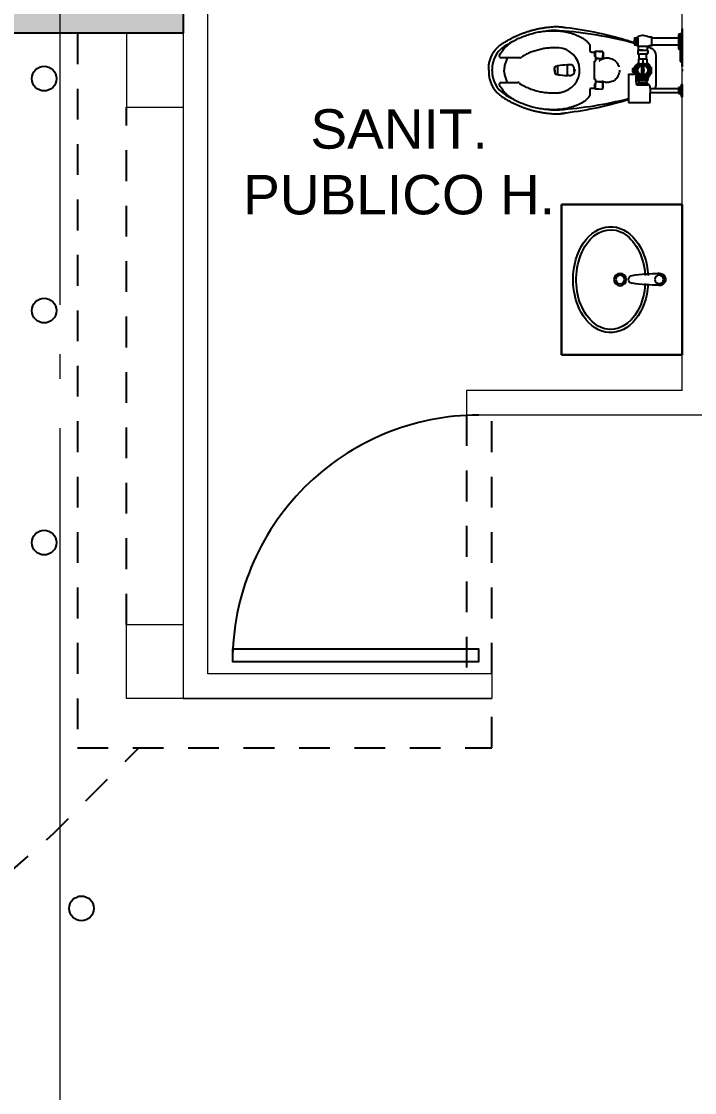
# Model space of a CAD drawing. Header units: metres. Extents: x -22.5 to 67.5, y 0 to 64.7.
# Drawn here: x 28.65 to 31.384, y 49.475 to 53.823 of the extents above; entities that cross this region are included whole.
import ezdxf

# ---------------------------------------------------------------- set-up
doc = ezdxf.new("R2010")
doc.units = ezdxf.units.M
doc.set_wipeout_variables(frame=1)
for name, pattern in [('EJES630', [6.3, 5.5, -0.4, 0, -0.4]), ('XREF PB NEURO-ONCOLOGIA$0$CONJUNTO TLAHUAC$0$HIDDEN2', [0.1875, 0.125, -0.0625]), ('XREF PB NEURO-ONCOLOGIA$0$HIDDEN2', [0.1875, 0.125, -0.0625])]:
    doc.linetypes.add(name, pattern=pattern)
doc.layers.add('EJES', color=11, linetype='EJES630', lineweight=0)
doc.layers.add('XREF PB NEURO-ONCOLOGIA$0$MUROS DE TABLAROCA', color=150, linetype='Continuous', lineweight=13)
for name, color, linetype in [('TEXTO', 7, 'Continuous'), ('XREF PB NEURO-ONCOLOGIA$0$-CG-M-WALL', 7, 'Continuous'), ('XREF PB NEURO-ONCOLOGIA$0$COLUMNAS', 6, 'Continuous'), ('XREF PB NEURO-ONCOLOGIA$0$LAMPARAS 1', 112, 'Continuous'), ('XREF PB NEURO-ONCOLOGIA$0$Mobiliario Fijo', 40, 'Continuous'), ('XREF PB NEURO-ONCOLOGIA$0$PROYECCIÓN', 8, 'XREF PB NEURO-ONCOLOGIA$0$CONJUNTO TLAHUAC$0$HIDDEN2'), ('XREF PB NEURO-ONCOLOGIA$0$PUERTAS', 253, 'Continuous')]:
    doc.layers.add(name, color=color, linetype=linetype)
doc.styles.add('100 LOCALES 25', font='arial.ttf', dxfattribs={"height": 0.25})

# ---------------------------------------------------------------- blocks, each defined once
blk = doc.blocks.new('XREF PB NEURO-ONCOLOGIA$0$C-1')
at = {"layer": 'XREF PB NEURO-ONCOLOGIA$0$-CG-M-WALL', "true_color": 0x636466}
h = blk.add_hatch(color=251, dxfattribs=at)
h.dxf.hatch_style = 1
h.paths.add_polyline_path([(-0.5, -0.5), (-0.5, 0.5), (0.5, 0.5), (0.5, -0.5)])
blk.add_lwpolyline([(-0.5, -0.5), (-0.5, 0.5), (0.5, 0.5), (0.5, -0.5)], close=True)
blk = doc.blocks.new('XREF PB NEURO-ONCOLOGIA$0$XREF PB NEURO-ONCOLOGIA$0$XR-02$0$LAVABO.NORMATIVO')
for p, q in [((-0.305, -0.49), (-0.305, 0)), ((-0.305, 0), (0.305, 0)), ((0.305, 0), (-0.305, 0)), ((-0.305, 0), (-0.305, -0.49)), ((0.305, -0.49), (0.305, 0)), ((0.305, 0), (0.305, -0.49)), ((0.305, -0.49), (-0.305, -0.49)), ((-0.305, -0.49), (0.305, -0.49))]:
    blk.add_line(p, q)
for centre, radius in [((0.001, -0.0938), 0.0171), ((0, -0.2523), 0.025), ((0, -0.2523), 0.0175)]:
    blk.add_circle(centre, radius)
for centre, radius, start, end in [((0.001, -0.0938), 0.0254, 0, 198.6555), ((0.001, -0.0938), 0.0242, 359.5329, 180.4671), ((0.8216, -0.0871), 0.8447, 180.4671, 187.9569), ((-0.8195, -0.0871), 0.8447, 352.0431, 359.5329), ((0.0011, -0.0938), 0.0254, 341.3375, 0.0036), ((0.001, -0.2018), 0.0162, 187.9569, 352.0431)]:
    blk.add_arc(centre, radius, start, end)
blk.add_ellipse((0, -0.2907), major_axis=(-0.215, 0), ratio=0.709302, start_param=4.791428, end_param=10.916607)
blk.add_open_spline([(-0.0163, -0.1507), (-0.0558, -0.153), (-0.0942, -0.1635), (-0.1837, -0.2123), (-0.2121, -0.2654), (-0.1879, -0.3629), (-0.1336, -0.4082), (0.0089, -0.4403), (0.0926, -0.4256), (0.1966, -0.3523), (0.2151, -0.2979), (0.1733, -0.2026), (0.1106, -0.1621), (0.0301, -0.1518), (0.0232, -0.1511), (0.0163, -0.1507)], degree=3, knots=[4.791428, 4.791428, 4.791428, 4.791428, 5.367357, 5.367357, 6.457084, 6.457084, 7.54681, 7.54681, 8.636537, 8.636537, 9.726264, 9.726264, 10.81599, 10.81599, 10.916607, 10.916607, 10.916607, 10.916607])
blk = doc.blocks.new('XREF PB NEURO-ONCOLOGIA$0$XR-02$0$tzf-17 con tapa')
for p, q in [((0.1361, -0.2187), (0.2509, -0.2187)), ((0.0436, -0.3379), (0.0434, -0.3256)), ((0.0436, -0.3255), (0.0436, -0.3536)), ((0.047, -0.3219), (0.0471, -0.3219)), ((0.0472, -0.3219), (0.052, -0.3219)), ((0.069, -0.3222), (0.0472, -0.3219)), ((0.052, -0.3219), (0.0638, -0.3219)), ((0.0638, -0.3219), (0.0688, -0.3219)), ((0.0718, -0.353), (0.0726, -0.326)), ((0.0722, -0.3384), (0.072, -0.353)), ((0.1675, -0.3381), (0.1673, -0.3258)), ((0.1675, -0.3258), (0.1675, -0.353)), ((0.171, -0.3221), (0.1711, -0.3221)), ((0.1712, -0.3221), (0.1759, -0.3221)), ((0.1929, -0.3224), (0.1712, -0.3221)), ((0.1759, -0.3221), (0.1878, -0.3221)), ((0.1878, -0.3221), (0.1927, -0.3221)), ((0.1957, -0.3542), (0.1965, -0.3262)), ((0.1962, -0.3386), (0.196, -0.3539)), ((0.013, -0.3779), (0.0136, -0.3779)), ((0.0152, -0.377), (0.0153, -0.3768)), ((0.017, -0.3758), (0.0175, -0.3758)), ((0.0175, -0.3758), (0.0411, -0.3758)), ((0.0436, -0.3536), (0.0639, -0.3539)), ((0.0438, -0.3536), (0.0438, -0.3536)), ((0.0446, -0.3536), (0.0438, -0.3536)), ((0.0438, -0.3536), (0.0438, -0.3538)), ((0.0438, -0.3538), (0.0438, -0.3539)), ((0.0464, -0.3627), (0.0438, -0.3539)), ((0.0447, -0.3536), (0.0446, -0.3536)), ((0.0447, -0.3536), (0.047, -0.3536)), ((0.0457, -0.3721), (0.0457, -0.3698)), ((0.0464, -0.3636), (0.0464, -0.3598)), ((0.0505, -0.3562), (0.0639, -0.3563)), ((0.0639, -0.353), (0.0825, -0.353)), ((0.0639, -0.353), (0.0639, -0.3563)), ((0.0835, -0.3539), (0.0835, -0.3562)), ((0.1563, -0.3562), (0.1563, -0.3539)), ((0.1572, -0.353), (0.1749, -0.353)), ((0.1759, -0.3539), (0.1759, -0.3562)), ((0.1759, -0.3539), (0.1957, -0.3542)), ((0.1959, -0.3541), (0.1934, -0.3629)), ((0.1934, -0.3598), (0.1934, -0.3636)), ((0.1941, -0.3698), (0.1941, -0.3721)), ((0.196, -0.3539), (0.1957, -0.3539)), ((0.1959, -0.3541), (0.196, -0.354)), ((0.196, -0.354), (0.196, -0.3539)), ((0.1986, -0.3758), (0.2223, -0.3758)), ((0.2223, -0.3758), (0.2228, -0.3758)), ((0.2268, -0.3779), (0.2251, -0.3779)), ((0.1415, -0.4666), (0.0983, -0.4666)), ((0.1173, -0.4379), (0.1141, -0.4387)), ((0.1256, -0.4387), (0.1141, -0.4387)), ((0.1224, -0.4379), (0.1256, -0.4387)), ((0.0292, -0.5014), (0.0292, -0.5014)), ((0.138, -0.5057), (0.1017, -0.5057)), ((0.1023, -0.5057), (0.1028, -0.5081)), ((0.1199, -0.5182), (0.1199, -0.5191)), ((0.1374, -0.5057), (0.137, -0.5081)), ((0.0698, -0.6597), (0.0698, -0.7362)), ((0.1699, -0.7362), (0.1699, -0.6674)), ((0.1137, -0.724), (0.1199, -0.724)), ((0.1261, -0.724), (0.1199, -0.724))]:
    blk.add_line(p, q)
at = {"linetype": 'XREF PB NEURO-ONCOLOGIA$0$HIDDEN2', "ltscale": 0.25}
blk.add_circle((0.1199, -0.305), 0.05, dxfattribs=at)
for centre, radius, start, end in [((1.3634, -0.6427), 1.4264, 163.2334, 173.7464), ((1.3634, -0.6427), 1.4264, 162.7735, 163.1187), ((-1.3126, -0.6105), 1.5966, 4.0028, 14.2041), ((-1.1368, -0.6451), 1.4396, 17.1303, 17.2305), ((-1.1228, -0.6426), 1.4255, 16.8408, 17.2004), ((-1.1228, -0.6426), 1.4255, 6.2485, 16.8299), ((0.047, -0.3255), 0.00364, 90, 180.8185), ((0.0472, -0.3255), 0.00364, 89.1815, 180), ((0.0688, -0.3255), 0.00364, 26.429, 90), ((0.0689, -0.3259), 0.00364, 358.3631, 89.1815), ((0.171, -0.3258), 0.00364, 90, 180.8185), ((0.1712, -0.3258), 0.00364, 89.1815, 180), ((0.1927, -0.3258), 0.00364, 26.429, 90), ((0.1929, -0.3261), 0.00364, 358.3631, 89.1815), ((0.1165, -0.496), 0.1575, 131.7258, 132.3304), ((0.013, -0.3799), 0.00196, 89.3673, 131.099), ((0.0136, -0.3761), 0.00184, 269.3463, 330.6492), ((0.017, -0.3777), 0.00195, 90.4112, 151.5615), ((0.0411, -0.3712), 0.00455, 270, 0), ((0.0447, -0.3536), 0.00091, 180.8185, 196.1443), ((0.0825, -0.3539), 0.00091, 0, 90), ((0.1195, -12.4585), 12.1022, 89.8216, 90.17503), ((0.1572, -0.3539), 0.00091, 90, 180), ((0.1749, -0.3539), 0.00091, 0, 90), ((0.1668, 2.1477), 2.504, 270.1875, 270.5141), ((0.1986, -0.3712), 0.00455, 180, 270), ((0.1951, -0.3539), 0.00091, 343.8557, 359.1815), ((0.2227, -0.3777), 0.00195, 28.4386, 89.5888), ((0.2268, -0.3799), 0.00198, 49.0875, 90.4462), ((0.1243, -0.4948), 0.156, 47.6682, 48.2772), ((0.12, -0.5079), 0.091, 9.2548, 175.9387), ((0.6388, -0.4383), 0.5413, 182.9967, 187.144), ((0.1185, -0.4367), 0.000598, 317.9323, 342.9776), ((0.1213, -0.4367), 0.000597, 196.9872, 222.103), ((-0.387, -0.4394), 0.5292, 352.8086, 357.0508), ((0.2514, -0.5194), 0.2925, 175.9969, 184.8615), ((0.1193, -0.5183), 0.000937, 263.4365, 309.8712), ((0.1205, -0.5183), 0.000937, 230.1288, 276.5635), ((-0.0117, -0.5194), 0.2925, 355.0124, 4.0031), ((0.3718, -0.4971), 0.415, 208.3551, 213.0094), ((0.0625, -0.6597), 0.00728, 0, 37.067), ((0.1772, -0.6674), 0.00728, 142.0152, 180), ((-0.1321, -0.4971), 0.415, 326.9906, 331.7101), ((0.1136, -0.6649), 0.1071, 213.0094, 272.1861), ((0.0625, -0.7362), 0.00728, 238.4381, 0), ((0.1396, -0.5584), 0.1676, 245.3845, 256.7621), ((0.1396, -0.5584), 0.1676, 256.7621, 258.2805), ((0.1396, -0.5584), 0.1676, 258.2805, 261.1157), ((0.1261, -0.6649), 0.1071, 267.8139, 326.9906), ((0.1002, -0.5584), 0.1676, 278.8843, 281.7195), ((0.1002, -0.5584), 0.1676, 281.7195, 283.2379), ((0.1002, -0.5584), 0.1676, 283.2379, 294.6155), ((0.1772, -0.7362), 0.00728, 180, 301.5619), ((0.1199, -0.8279), 0.056, 90, 92.1861), ((0.1199, -0.8279), 0.056, 87.8139, 90)]:
    blk.add_arc(centre, radius, start, end)
blk.add_ellipse((0.2304, -0.4263), major_axis=(-0.0713, 0.1429), ratio=0.110156, start_param=-1.280538, end_param=-1.272211)
for points, knots in [([(0.0587, -0.7424), (0.0514, -0.7379), (0.0443, -0.7332), (0.0341, -0.7253), (0.0309, -0.7226), (0.0246, -0.7167), (0.0217, -0.7136), (0.0133, -0.7038), (0.0083, -0.6969), (-0.0006, -0.6826), (-0.0046, -0.6752), (-0.0119, -0.6599), (-0.0152, -0.6521), (-0.0212, -0.6361), (-0.0239, -0.628), (-0.0288, -0.6117), (-0.031, -0.6035), (-0.0348, -0.5869), (-0.0363, -0.5785), (-0.0386, -0.5616), (-0.0394, -0.5532), (-0.0404, -0.5364), (-0.0406, -0.528), (-0.0404, -0.5112), (-0.04, -0.5028), (-0.0387, -0.4902), (-0.0381, -0.486), (-0.0367, -0.4776), (-0.0359, -0.4734), (-0.0331, -0.4608), (-0.0308, -0.4526), (-0.0269, -0.4403), (-0.0255, -0.4363), (-0.0232, -0.4303), (-0.0224, -0.4283), (-0.0208, -0.4243), (-0.0199, -0.4224), (-0.0173, -0.4165), (-0.0154, -0.4127), (-0.0112, -0.4053), (-0.0089, -0.4017), (-0.004, -0.3948), (-0.0013, -0.3915), (0.0043, -0.3853), (0.0073, -0.3823), (0.0104, -0.3795)], [0, 0, 0, 0, 0.0625, 0.0625, 0.09375, 0.09375, 0.125, 0.125, 0.1875, 0.1875, 0.25, 0.25, 0.3125, 0.3125, 0.375, 0.375, 0.4375, 0.4375, 0.5, 0.5, 0.5625, 0.5625, 0.625, 0.625, 0.6875, 0.6875, 0.71875, 0.71875, 0.75, 0.75, 0.8125, 0.8125, 0.84375, 0.84375, 0.859375, 0.859375, 0.875, 0.875, 0.90625, 0.90625, 0.9375, 0.9375, 0.96875, 0.96875, 1, 1, 1, 1]), ([(0.0457, -0.3698), (0.0457, -0.3695), (0.0457, -0.3691), (0.0459, -0.3682), (0.046, -0.3678), (0.0461, -0.3667), (0.0462, -0.3661), (0.0463, -0.3649), (0.0464, -0.3643), (0.0464, -0.3636)], [0, 0, 0, 0, 0.25, 0.25, 0.5, 0.5, 0.75, 0.75, 1, 1, 1, 1]), ([(0.0464, -0.3598), (0.0463, -0.3595), (0.0464, -0.3593), (0.0465, -0.3588), (0.0465, -0.3586), (0.0468, -0.3582), (0.0469, -0.358), (0.0472, -0.3576), (0.0474, -0.3574), (0.0477, -0.357), (0.048, -0.3569), (0.0484, -0.3566), (0.0487, -0.3565), (0.0492, -0.3564), (0.0494, -0.3563), (0.05, -0.3562), (0.0502, -0.3562), (0.0505, -0.3562)], [0, 0, 0, 0, 0.125, 0.125, 0.25, 0.25, 0.375, 0.375, 0.5, 0.5, 0.625, 0.625, 0.75, 0.75, 0.875, 0.875, 1, 1, 1, 1]), ([(0.2293, -0.3795), (0.2355, -0.3852), (0.2413, -0.3914), (0.2512, -0.4052), (0.2553, -0.4126), (0.2597, -0.4224), (0.2605, -0.4244), (0.2622, -0.4283), (0.263, -0.4303), (0.2652, -0.4363), (0.2666, -0.4404), (0.2706, -0.4527), (0.2729, -0.4609), (0.2765, -0.4775), (0.2779, -0.4858), (0.2797, -0.5026), (0.2802, -0.5111), (0.2804, -0.5281), (0.2801, -0.5367), (0.2791, -0.5537), (0.2783, -0.5622), (0.276, -0.5789), (0.2744, -0.5872), (0.2707, -0.6037), (0.2685, -0.6119), (0.2636, -0.6281), (0.2609, -0.6361), (0.2549, -0.6521), (0.2516, -0.66), (0.2442, -0.6753), (0.2402, -0.6828), (0.2335, -0.6936), (0.2311, -0.6971), (0.2261, -0.704), (0.2234, -0.7074), (0.2178, -0.7139), (0.2148, -0.717), (0.2087, -0.7228), (0.2054, -0.7255), (0.1954, -0.7332), (0.1883, -0.7379), (0.181, -0.7424)], [0, 0, 0, 0, 0.0625, 0.0625, 0.125, 0.125, 0.140625, 0.140625, 0.15625, 0.15625, 0.1875, 0.1875, 0.25, 0.25, 0.3125, 0.3125, 0.375, 0.375, 0.4375, 0.4375, 0.5, 0.5, 0.5625, 0.5625, 0.625, 0.625, 0.6875, 0.6875, 0.75, 0.75, 0.8125, 0.8125, 0.84375, 0.84375, 0.875, 0.875, 0.90625, 0.90625, 0.9375, 0.9375, 1, 1, 1, 1]), ([(0.1892, -0.3562), (0.1895, -0.3562), (0.1898, -0.3562), (0.1903, -0.3563), (0.1906, -0.3564), (0.1911, -0.3565), (0.1913, -0.3566), (0.1918, -0.3569), (0.192, -0.357), (0.1924, -0.3574), (0.1926, -0.3576), (0.1929, -0.358), (0.193, -0.3582), (0.1932, -0.3586), (0.1933, -0.3588), (0.1934, -0.3593), (0.1934, -0.3595), (0.1934, -0.3598)], [0, 0, 0, 0, 0.125, 0.125, 0.25, 0.25, 0.375, 0.375, 0.5, 0.5, 0.625, 0.625, 0.75, 0.75, 0.875, 0.875, 1, 1, 1, 1]), ([(0.1934, -0.3636), (0.1934, -0.3643), (0.1934, -0.3649), (0.1935, -0.3661), (0.1936, -0.3667), (0.1938, -0.3678), (0.1939, -0.3682), (0.194, -0.3691), (0.1941, -0.3695), (0.1941, -0.3698)], [0, 0, 0, 0, 0.25, 0.25, 0.5, 0.5, 0.75, 0.75, 1, 1, 1, 1]), ([(0.1141, -0.4387), (0.1133, -0.4389), (0.1124, -0.4391), (0.1107, -0.4395), (0.1098, -0.4397), (0.1074, -0.4404), (0.1058, -0.4412), (0.103, -0.443), (0.1019, -0.4442), (0.0999, -0.4466), (0.0992, -0.4479), (0.098, -0.4507), (0.0977, -0.4521), (0.0974, -0.4543), (0.0974, -0.455), (0.0974, -0.4565), (0.0975, -0.4572), (0.0978, -0.4608), (0.098, -0.4637), (0.0983, -0.4666)], [0, 0, 0, 0, 0.0625, 0.0625, 0.125, 0.125, 0.25, 0.25, 0.375, 0.375, 0.5, 0.5, 0.625, 0.625, 0.6875, 0.6875, 0.75, 0.75, 1, 1, 1, 1]), ([(0.1189, -0.4371), (0.1189, -0.4372), (0.1188, -0.4372), (0.1187, -0.4373), (0.1186, -0.4373), (0.1184, -0.4375), (0.1183, -0.4375), (0.1179, -0.4377), (0.1176, -0.4378), (0.1173, -0.4379)], [0, 0, 0, 0, 0.125, 0.125, 0.25, 0.25, 0.5, 0.5, 1, 1, 1, 1]), ([(0.119, -0.4369), (0.1191, -0.4366), (0.1192, -0.4363), (0.1194, -0.4359), (0.1194, -0.4357), (0.1195, -0.4355), (0.1196, -0.4355), (0.1197, -0.4353), (0.1198, -0.4353), (0.12, -0.4353), (0.12, -0.4353), (0.1202, -0.4354), (0.1202, -0.4355), (0.1203, -0.4357), (0.1204, -0.4359), (0.1205, -0.4363), (0.1206, -0.4366), (0.1207, -0.4369)], [0, 0, 0, 0, 0.25, 0.25, 0.375, 0.375, 0.4375, 0.4375, 0.5, 0.5, 0.5625, 0.5625, 0.625, 0.625, 0.75, 0.75, 1, 1, 1, 1]), ([(0.1224, -0.4379), (0.1221, -0.4378), (0.1218, -0.4377), (0.1214, -0.4375), (0.1213, -0.4375), (0.1211, -0.4373), (0.121, -0.4373), (0.1209, -0.4372), (0.1209, -0.4372), (0.1208, -0.4371)], [0, 0, 0, 0, 0.5, 0.5, 0.75, 0.75, 0.875, 0.875, 1, 1, 1, 1]), ([(0.1256, -0.4387), (0.1265, -0.4389), (0.1273, -0.4391), (0.1291, -0.4395), (0.1299, -0.4397), (0.1324, -0.4404), (0.134, -0.4412), (0.1367, -0.443), (0.1379, -0.4442), (0.1398, -0.4466), (0.1406, -0.4479), (0.1417, -0.4507), (0.1421, -0.4521), (0.1423, -0.4543), (0.1423, -0.455), (0.1423, -0.4565), (0.1422, -0.4572), (0.1419, -0.4608), (0.1417, -0.4637), (0.1415, -0.4666)], [0, 0, 0, 0, 0.0625, 0.0625, 0.125, 0.125, 0.25, 0.25, 0.375, 0.375, 0.5, 0.5, 0.625, 0.625, 0.6875, 0.6875, 0.75, 0.75, 1, 1, 1, 1]), ([(0.0292, -0.5014), (0.0289, -0.5048), (0.0288, -0.5082), (0.0286, -0.5149), (0.0286, -0.5183), (0.0288, -0.5285), (0.0291, -0.5352), (0.0303, -0.5487), (0.0312, -0.5554), (0.0335, -0.5686), (0.0349, -0.5752), (0.0382, -0.5881), (0.0401, -0.5946), (0.0443, -0.6073), (0.0465, -0.6136), (0.0516, -0.6261), (0.0545, -0.6323), (0.0608, -0.6442), (0.0642, -0.6499), (0.0683, -0.6554)], [0, 0, 0, 0, 0.0625, 0.0625, 0.125, 0.125, 0.25, 0.25, 0.375, 0.375, 0.5, 0.5, 0.625, 0.625, 0.75, 0.75, 0.875, 0.875, 1, 1, 1, 1]), ([(0.1199, -0.5182), (0.1189, -0.518), (0.1178, -0.5179), (0.1158, -0.5177), (0.1148, -0.5176), (0.1117, -0.5172), (0.1097, -0.5169), (0.1072, -0.5164), (0.1067, -0.5163), (0.1058, -0.5159), (0.1054, -0.5156), (0.1047, -0.515), (0.1044, -0.5146), (0.104, -0.5139), (0.104, -0.5134), (0.1035, -0.5114), (0.1031, -0.5098), (0.1028, -0.5081)], [0, 0, 0, 0, 0.125, 0.125, 0.25, 0.25, 0.5, 0.5, 0.5625, 0.5625, 0.625, 0.625, 0.6875, 0.6875, 0.75, 0.75, 1, 1, 1, 1]), ([(0.1192, -0.5193), (0.1172, -0.519), (0.1153, -0.5188), (0.1114, -0.5182), (0.1094, -0.5179), (0.1071, -0.5174), (0.1066, -0.5172), (0.1057, -0.5168), (0.1054, -0.5165), (0.1047, -0.5157), (0.1044, -0.5153), (0.1041, -0.5145), (0.104, -0.514), (0.1035, -0.5117), (0.1031, -0.5099), (0.1028, -0.5081)], [0, 0, 0, 0, 0.25, 0.25, 0.5, 0.5, 0.5625, 0.5625, 0.625, 0.625, 0.6875, 0.6875, 0.75, 0.75, 1, 1, 1, 1]), ([(0.1199, -0.5182), (0.1209, -0.518), (0.1219, -0.5179), (0.124, -0.5177), (0.125, -0.5176), (0.128, -0.5172), (0.1301, -0.5169), (0.1326, -0.5164), (0.1331, -0.5163), (0.134, -0.5159), (0.1344, -0.5156), (0.1351, -0.515), (0.1353, -0.5146), (0.1357, -0.5139), (0.1358, -0.5134), (0.1363, -0.5114), (0.1366, -0.5098), (0.137, -0.5081)], [0, 0, 0, 0, 0.125, 0.125, 0.25, 0.25, 0.5, 0.5, 0.5625, 0.5625, 0.625, 0.625, 0.6875, 0.6875, 0.75, 0.75, 1, 1, 1, 1]), ([(0.1206, -0.5193), (0.1225, -0.519), (0.1245, -0.5188), (0.1284, -0.5182), (0.1303, -0.5179), (0.1327, -0.5174), (0.1332, -0.5172), (0.134, -0.5168), (0.1344, -0.5165), (0.135, -0.5157), (0.1353, -0.5153), (0.1357, -0.5145), (0.1357, -0.514), (0.1362, -0.5117), (0.1366, -0.5099), (0.137, -0.5081)], [0, 0, 0, 0, 0.25, 0.25, 0.5, 0.5, 0.5625, 0.5625, 0.625, 0.625, 0.6875, 0.6875, 0.75, 0.75, 1, 1, 1, 1]), ([(0.1715, -0.6629), (0.1738, -0.66), (0.1759, -0.6569), (0.1798, -0.6506), (0.1816, -0.6474), (0.1868, -0.6376), (0.1898, -0.6308), (0.1953, -0.617), (0.1977, -0.61), (0.2021, -0.5959), (0.204, -0.5888), (0.2074, -0.5744), (0.2087, -0.5671), (0.2107, -0.5524), (0.2113, -0.545), (0.212, -0.5302), (0.2121, -0.5228), (0.2118, -0.5117), (0.2116, -0.508), (0.2111, -0.5025), (0.2109, -0.5006), (0.2105, -0.4978), (0.2104, -0.4969), (0.2101, -0.4951), (0.21, -0.4941), (0.2098, -0.4932)], [0, 0, 0, 0, 0.0625, 0.0625, 0.125, 0.125, 0.25, 0.25, 0.375, 0.375, 0.5, 0.5, 0.625, 0.625, 0.75, 0.75, 0.875, 0.875, 0.9375, 0.9375, 0.96875, 0.96875, 0.984375, 0.984375, 1, 1, 1, 1])]:
    blk.add_open_spline(points, degree=3, knots=knots)
for points, weights in [([(-0.0563, -0.4926), (-0.0552, -0.4824), (-0.0528, -0.4725)], [0.94216281398, 0.922339074528, 0.90656203066]), ([(0.296, -0.4926), (0.295, -0.4825), (0.2926, -0.4727)], [0.94216281398, 0.922518420865, 0.906847833249]), ([(-0.0571, -0.5175), (-0.0576, -0.505), (-0.0563, -0.4926)], [1, 0.96771874759, 0.94216281398]), ([(-0.057, -0.5194), (-0.057, -0.5185), (-0.0571, -0.5175)], [1, 0.999997543195, 1]), ([(0.2968, -0.5175), (0.2974, -0.505), (0.296, -0.4926)], [1, 0.96771874759, 0.94216281398]), ([(0.2967, -0.5194), (0.2967, -0.5185), (0.2968, -0.5175)], [1, 0.999997543195, 1]), ([(0.1199, -0.7862), (0.1191, -0.7862), (0.1183, -0.7862)], [1, 0.999818026965, 1])]:
    blk.add_rational_spline(points, weights, degree=2)
for points, weights, knots in [([(0.1183, -0.7862), (0.0494, -0.7889), (0.0118, -0.731), (-0.051, -0.6344), (-0.057, -0.5194)], [1, 0.869595072185, 1, 0.965853886877, 1], [0.004294, 0.004294, 0.004294, 0.32836, 0.32836, 0.9293445, 0.9293445, 0.9293445]), ([(0.1199, -0.7862), (0.1207, -0.7862), (0.1215, -0.7862), (0.1904, -0.7889), (0.228, -0.731), (0.2907, -0.6344), (0.2967, -0.5194)], [1, 0.999818026965, 1, 0.869595072185, 1, 0.965853886877, 1], [0, 0, 0, 0.004294, 0.004294, 0.32836, 0.32836, 0.9293445, 0.9293445, 0.9293445])]:
    blk.add_rational_spline(points, weights, degree=2, knots=knots)
blk.add_wipeout([(-0.0153, -0.014), (-0.028, -0.014), (-0.0288, -0.0139), (-0.0296, -0.0135), (-0.0302, -0.0132), (-0.0304, -0.0126), (-0.0306, -0.0121), (-0.0308, -0.0116), (-0.0308, -0.0113), (-0.0314, 0), (0.0314, 0), (0.0308, -0.0113), (0.0307, -0.012), (0.0306, -0.0122), (0.0305, -0.0124), (0.0303, -0.0127), (0.0302, -0.013), (0.03, -0.0131), (0.0297, -0.0134), (0.0294, -0.0136), (0.0291, -0.0138), (0.0288, -0.0139), (0.0284, -0.014), (0.0281, -0.014), (0.028, -0.014), (0.0153, -0.014), (0.0153, -0.1225), (0.0194, -0.1225), (0.0194, -0.141), (0.0352, -0.141), (0.0352, -0.1377), (0.0526, -0.1377), (0.0526, -0.1448), (0.0733, -0.1448), (0.0733, -0.1424), (0.0901, -0.1424), (0.0929, -0.1383), (0.0959, -0.1348), (0.1, -0.1314), (0.1035, -0.1292), (0.1072, -0.1274), (0.1111, -0.1262), (0.1168, -0.1252), (0.1225, -0.1251), (0.1274, -0.1259), (0.1315, -0.1271), (0.1344, -0.1282), (0.1381, -0.1303), (0.1403, -0.1318), (0.1427, -0.1338), (0.1448, -0.1358), (0.1464, -0.1377), (0.1477, -0.1393), (0.1481, -0.14), (0.1486, -0.1407), (0.1488, -0.1411), (0.1489, -0.1411), (0.1489, -0.1368), (0.1508, -0.1368), (0.1508, -0.1389), (0.1575, -0.1389), (0.1575, -0.1439), (0.1746, -0.1439), (0.1746, -0.1507), (0.1785, -0.1529), (0.231, -0.1529), (0.231, -0.1653), (0.1785, -0.1653), (0.1746, -0.1675), (0.1746, -0.1743), (0.1575, -0.1743), (0.1575, -0.1793), (0.1508, -0.1793), (0.1508, -0.1814), (0.1489, -0.1814), (0.1489, -0.1771), (0.1475, -0.1791), (0.1459, -0.1812), (0.1432, -0.184), (0.1412, -0.1858), (0.1386, -0.1876), (0.1353, -0.1895), (0.1319, -0.191), (0.1295, -0.1918), (0.1267, -0.1925), (0.1221, -0.1931), (0.1205, -0.1932), (0.1165, -0.193), (0.1133, -0.1926), (0.1104, -0.1919), (0.1069, -0.1907), (0.1038, -0.1892), (0.101, -0.1875), (0.0975, -0.1848), (0.0948, -0.1822), (0.0929, -0.1799), (0.0913, -0.1777), (0.0901, -0.1758), (0.0733, -0.1758), (0.0733, -0.1734), (0.0526, -0.1734), (0.0526, -0.1806), (0.0352, -0.1806), (0.0352, -0.1772), (0.0194, -0.1772), (0.0194, -0.1885), (0.0167, -0.1885), (0.0167, -0.1941), (-0.0167, -0.1941), (-0.0167, -0.1885), (-0.0194, -0.1885), (-0.0194, -0.1225), (-0.0153, -0.1225)]).dxf.layer = 'XREF PB NEURO-ONCOLOGIA$0$Mobiliario Fijo'
for p, q in [((0.1165, 0), (0.1233, 0)), ((0.1199, 0.0034), (0.1199, -0.0034)), ((0.2269, 0), (0.1781, 0)), ((0.1001, -0.0022), (0.1057, -0.0008)), ((0.1774, -0.0007), (0.1774, -0.0026)), ((0.1774, -0.0007), (0.2277, -0.0007)), ((0.1784, -0.0037), (0.1888, -0.0067)), ((0.1888, -0.0067), (0.2163, -0.0067)), ((0.1904, -0.0086), (0.1906, -0.0154)), ((0.1906, -0.0154), (0.2145, -0.0154)), ((0.1934, -0.1306), (0.1935, -0.0154)), ((0.2116, -0.0155), (0.2116, -0.1306)), ((0.2145, -0.0154), (0.2147, -0.0086)), ((0.2163, -0.0067), (0.2265, -0.0038)), ((0.2271, 0), (0.2269, 0)), ((0.2277, -0.0025), (0.2277, -0.0007)), ((0.0612, -0.1062), (0.0609, -0.1062)), ((0.1786, -0.1062), (0.0612, -0.1062)), ((0.1069, -0.1295), (0.1069, -0.1264)), ((0.1069, -0.1295), (0.1069, -0.1336)), ((0.1071, -0.1264), (0.1071, -0.1292)), ((0.1113, -0.1264), (0.1113, -0.1292)), ((0.1159, -0.1264), (0.1159, -0.1292)), ((0.1242, -0.1264), (0.1242, -0.1292)), ((0.1289, -0.1264), (0.1289, -0.1292)), ((0.133, -0.1264), (0.133, -0.1292)), ((0.1333, -0.1336), (0.1333, -0.1264)), ((0.1786, -0.1062), (0.1788, -0.1062)), ((0.0241, -0.1423), (0.0393, -0.1423)), ((0.0379, -0.1612), (0.0396, -0.1612)), ((0.0379, -0.1612), (0.0384, -0.1789)), ((0.0393, -0.1423), (0.0399, -0.1433)), ((0.0393, -0.1423), (0.0398, -0.1593)), ((0.0396, -0.1612), (0.0398, -0.1682)), ((0.0398, -0.1593), (0.0399, -0.1645)), ((0.0398, -0.1682), (0.0399, -0.1743)), ((0.0399, -0.1433), (0.0399, -0.1403)), ((0.0399, -0.1403), (0.0515, -0.1403)), ((0.0399, -0.1433), (0.0399, -0.1809)), ((0.0399, -0.1645), (0.0399, -0.1732)), ((0.0399, -0.1732), (0.0399, -0.1742)), ((0.0535, -0.1424), (0.0535, -0.1461)), ((0.0753, -0.1606), (0.0914, -0.1606)), ((0.0965, -0.1591), (0.1023, -0.145)), ((0.1023, -0.1762), (0.0965, -0.1621)), ((0.1024, -0.165), (0.1024, -0.1562)), ((0.1025, -0.1563), (0.1025, -0.1649)), ((0.1045, -0.1429), (0.118, -0.1373)), ((0.1223, -0.1373), (0.1348, -0.1425)), ((0.1299, -0.1336), (0.1444, -0.1336)), ((0.1376, -0.1563), (0.1376, -0.1649)), ((0.1378, -0.145), (0.1432, -0.1579)), ((0.1378, -0.165), (0.1378, -0.1562)), ((0.1436, -0.1621), (0.138, -0.1757)), ((0.1468, -0.1406), (0.1466, -0.1376)), ((0.1475, -0.1396), (0.1475, -0.1521)), ((0.1475, -0.1431), (0.1486, -0.1431)), ((0.1475, -0.1781), (0.1475, -0.1691)), ((0.1475, -0.1691), (0.1475, -0.1816)), ((0.1486, -0.1431), (0.1492, -0.1781)), ((0.1486, -0.1431), (0.1491, -0.1439)), ((0.1495, -0.1701), (0.1491, -0.1439)), ((0.1491, -0.1439), (0.1492, -0.1439)), ((0.1492, -0.1439), (0.1497, -0.1431)), ((0.1492, -0.1439), (0.1499, -0.1773)), ((0.1497, -0.1773), (0.1495, -0.1701)), ((0.1503, -0.1781), (0.1497, -0.1431)), ((0.1497, -0.1431), (0.1499, -0.1431)), ((0.1499, -0.1431), (0.1505, -0.1781)), ((0.1499, -0.1431), (0.1499, -0.1431)), ((0.1499, -0.1431), (0.1503, -0.1439)), ((0.1503, -0.1439), (0.1506, -0.1622)), ((0.1503, -0.1439), (0.1505, -0.1439)), ((0.1505, -0.1439), (0.1508, -0.1433)), ((0.1505, -0.1439), (0.1507, -0.1498)), ((0.1506, -0.1622), (0.1507, -0.1703)), ((0.1507, -0.1498), (0.1508, -0.1593)), ((0.1507, -0.1703), (0.1507, -0.1724)), ((0.1508, -0.1593), (0.1508, -0.1605)), ((0.1508, -0.1605), (0.1508, -0.162)), ((0.1508, -0.162), (0.1508, -0.1637)), ((0.1931, -0.1305), (0.1863, -0.1305)), ((0.2509, -0.1305), (0.212, -0.1305)), ((0.2509, -0.2187), (0.2509, -0.1305)), ((-0.0132, -0.1809), (-0.0139, -0.1805)), ((-0.0132, -0.181), (-0.0132, -0.181)), ((-0.0132, -0.181), (-0.0131, -0.181)), ((-0.0131, -0.181), (-0.013, -0.181)), ((-0.0131, -0.1837), (-0.0131, -0.1814)), ((-0.0131, -0.1814), (0.0202, -0.1814)), ((-0.0131, -0.1837), (0.02, -0.1837)), ((-0.0104, -0.1867), (-0.0131, -0.1837)), ((-0.013, -0.181), (-0.012, -0.181)), ((-0.012, -0.181), (-0.0071, -0.1809)), ((0.0173, -0.1867), (-0.0104, -0.1867)), ((-0.0104, -0.1867), (-0.0102, -0.1933)), ((-0.0088, -0.1946), (0.0159, -0.1946)), ((-0.0071, -0.1809), (0.0058, -0.1807)), ((0.0058, -0.1807), (0.0094, -0.1806)), ((0.009, -0.1952), (0.009, -0.1949)), ((0.0094, -0.1806), (0.0191, -0.1805)), ((0.0171, -0.1933), (0.0173, -0.1867)), ((0.02, -0.1837), (0.0173, -0.1867)), ((0.0191, -0.1805), (0.0197, -0.1805)), ((0.02, -0.1814), (0.02, -0.1837)), ((0.0202, -0.1805), (0.0209, -0.1809)), ((0.0202, -0.1814), (0.0209, -0.181)), ((0.0241, -0.1789), (0.0384, -0.1789)), ((0.0384, -0.1789), (0.0392, -0.1775)), ((0.0392, -0.1775), (0.0393, -0.1775)), ((0.0393, -0.1775), (0.0399, -0.1785)), ((0.0399, -0.1809), (0.0515, -0.1809)), ((0.0535, -0.1789), (0.0535, -0.1751)), ((0.0753, -0.1751), (0.0753, -0.1777)), ((0.0753, -0.1777), (0.097, -0.1776)), ((0.1045, -0.1783), (0.1185, -0.1842)), ((0.1073, -0.1946), (0.1073, -0.1919)), ((0.1124, -0.1946), (0.1124, -0.1919)), ((0.1168, -0.1946), (0.1168, -0.1919)), ((0.1221, -0.1839), (0.1356, -0.1783)), ((0.1256, -0.1946), (0.1256, -0.1919)), ((0.1296, -0.1946), (0.1296, -0.1919)), ((0.1299, -0.1876), (0.1444, -0.1876)), ((0.1333, -0.1919), (0.1333, -0.1876)), ((0.1333, -0.1946), (0.1333, -0.1919)), ((0.1361, -0.2187), (0.1361, -0.1879)), ((0.1361, -0.1879), (0.1408, -0.1879)), ((0.1399, -0.1879), (0.1404, -0.1876)), ((0.1407, -0.1879), (0.1412, -0.1876)), ((0.1466, -0.1839), (0.1468, -0.1806)), ((0.1492, -0.1781), (0.1475, -0.1781)), ((0.1492, -0.1781), (0.1497, -0.1773)), ((0.1497, -0.1773), (0.1499, -0.1773)), ((0.1499, -0.1773), (0.1503, -0.1781)), ((0.1503, -0.1781), (0.1505, -0.1781)), ((0.1505, -0.1781), (0.1508, -0.1774)), ((0.1716, -0.1879), (0.1752, -0.1879))]:
    blk.add_line(p, q)
for points in [[(-0.0491, -0.0008), (-0.0489, 0)], [(-0.0489, 0), (0.1055, 0)], [(0.1057, -0.0008), (0.1055, 0)], [(-0.0491, -0.0008), (-0.0435, -0.0022)], [(-0.0487, -0.0008), (0.1053, -0.0008)], [(-0.0435, -0.0022), (0.1001, -0.0022)], [(-0.0321, -0.0025), (-0.0266, -0.0081)], [(-0.0275, -0.013), (-0.0278, -0.0069)], [(-0.0254, -0.015), (0.0323, -0.015)], [(-0.0251, -0.0087), (0.0817, -0.0087)], [(0.0344, -0.013), (0.0346, -0.0087)], [(0.0832, -0.0081), (0.0887, -0.0025)], [(-0.0119, -0.1231), (-0.0139, -0.1231), (-0.0139, -0.135)], [(0.0188, -0.1231), (0.0209, -0.1231), (0.0209, -0.135)], [(0.0231, -0.1399), (0.0233, -0.1403)], [(0.0241, -0.1412), (0.0241, -0.1789), (0.0241, -0.1799)], [(0.0391, -0.1775), (0.0388, -0.168), (0.0387, -0.1612)], [(0.0753, -0.1461), (0.0753, -0.1435), (0.0971, -0.1434)], [(0.105, -0.1632), (0.105, -0.1579), (0.1066, -0.1579), (0.1066, -0.1598), (0.1083, -0.1598), (0.1083, -0.1579), (0.11, -0.1579), (0.11, -0.1632), (0.1083, -0.1632), (0.1083, -0.1613), (0.1066, -0.1613), (0.1066, -0.1632), (0.105, -0.1632)], [(0.1062, -0.1355), (0.1064, -0.1336), (0.1103, -0.1336)], [(0.1124, -0.1618), (0.1153, -0.1618), (0.1153, -0.1632), (0.1108, -0.1632), (0.1108, -0.1579), (0.1153, -0.1579), (0.1153, -0.1593), (0.1124, -0.1593), (0.1124, -0.1618)], [(0.1125, -0.1612), (0.1149, -0.1612), (0.1149, -0.1599)], [(0.1159, -0.1579), (0.1176, -0.1579), (0.1176, -0.1618), (0.1197, -0.1618), (0.1197, -0.1632), (0.1159, -0.1632), (0.1159, -0.1579)], [(0.119, -0.1579), (0.1207, -0.1579), (0.1216, -0.1612), (0.1226, -0.1579), (0.1242, -0.1579), (0.1226, -0.1632), (0.1207, -0.1632), (0.119, -0.1579)], [(0.1263, -0.1618), (0.1292, -0.1618), (0.1292, -0.1632), (0.1246, -0.1632), (0.1246, -0.1579), (0.1292, -0.1579), (0.1292, -0.1593), (0.1263, -0.1593), (0.1263, -0.1618)], [(0.1263, -0.1612), (0.1288, -0.1612), (0.1288, -0.1599)], [(0.1296, -0.1632), (0.1313, -0.1606), (0.1296, -0.1579), (0.1314, -0.1579), (0.1323, -0.1592), (0.1331, -0.1579), (0.135, -0.1579), (0.1333, -0.1606), (0.135, -0.1632), (0.1331, -0.1632), (0.1323, -0.1619), (0.1314, -0.1632), (0.1296, -0.1632)], [(0.1729, -0.1489), (0.1729, -0.1417), (0.1772, -0.1417), (0.1772, -0.1384), (0.1786, -0.1384), (0.1786, -0.1828), (0.1772, -0.1828), (0.1772, -0.1795), (0.1729, -0.1795), (0.1729, -0.1723), (0.1772, -0.1723), (0.1772, -0.1489), (0.1729, -0.1489), (0.1729, -0.1723)], [(0.1786, -0.1833), (0.1793, -0.1793), (0.1798, -0.1585), (0.1793, -0.1419), (0.1789, -0.1387), (0.1786, -0.1379)], [(0.0234, -0.1805), (-0.0164, -0.1805)], [(-0.0131, -0.1814), (-0.0139, -0.1814), (-0.0132, -0.181), (-0.0132, -0.1809), (-0.0132, -0.1809), (-0.0132, -0.1809), (-0.0132, -0.1809), (-0.0132, -0.1809), (-0.0132, -0.1808), (-0.0132, -0.1808), (-0.0132, -0.1808), (-0.0132, -0.1808), (-0.0131, -0.1808), (-0.0131, -0.1808), (-0.013, -0.1808), (-0.0129, -0.1808), (-0.0128, -0.1808), (-0.0124, -0.1808), (-0.0115, -0.1808), (-0.0098, -0.1807), (-0.0076, -0.1807), (-0.0037, -0.1806), (0.003, -0.1806), (0.0082, -0.1805), (0.0106, -0.1805), (0.0106, -0.1805)], [(0.0209, -0.1809), (0.0209, -0.1809), (0.0209, -0.1809), (0.0209, -0.1809), (0.0209, -0.1809), (0.0209, -0.1809), (0.0209, -0.1809), (0.0209, -0.1809), (0.0209, -0.1809), (0.0208, -0.1809), (0.0207, -0.1809), (0.0201, -0.1809), (0.0173, -0.181), (0.0153, -0.181), (0.0107, -0.1811), (0.0037, -0.1812), (-0.0078, -0.1813), (-0.0098, -0.1813), (-0.0115, -0.1814), (-0.0127, -0.1814), (-0.0133, -0.1814), (-0.0135, -0.1814)], [(-0.002, -0.1952), (-0.002, -0.1949)], [(0.1411, -0.188), (0.1411, -0.1879), (0.1713, -0.1879), (0.1713, -0.1879)]]:
    blk.add_lwpolyline(points)
for points in [[(-0.0119, -0.015), (0.0188, -0.015), (0.0188, -0.1231), (-0.0119, -0.1231)], [(0.1069, -0.1264), (0.1333, -0.1264), (0.1333, -0.1292), (0.1069, -0.1292)], [(0.0535, -0.1461), (0.0753, -0.1461), (0.0753, -0.1751), (0.0535, -0.1751)], [(0.1508, -0.1814), (0.1616, -0.1814), (0.1616, -0.1398), (0.1508, -0.1398)], [(0.1508, -0.1399), (0.1571, -0.1399), (0.1571, -0.1487), (0.1508, -0.1487)], [(0.1508, -0.1517), (0.1571, -0.1517), (0.1571, -0.1694), (0.1508, -0.1694)], [(0.1508, -0.1725), (0.1571, -0.1725), (0.1571, -0.1813), (0.1508, -0.1813)], [(0.1616, -0.1455), (0.1729, -0.1455), (0.1729, -0.1757), (0.1616, -0.1757)], [(0.1068, -0.1919), (0.1334, -0.1919), (0.1334, -0.1946), (0.1068, -0.1946)], [(0.1126, -0.1946), (0.1275, -0.1946), (0.1275, -0.2007), (0.1126, -0.2007)]]:
    blk.add_lwpolyline(points, close=True)
for radius in [0.0287, 0.0208, 0.0206]:
    blk.add_circle((0.1201, -0.1606), radius)
for centre, radius, start, end in [((0.1781, -0.0007), 0.000699, 90.9528, 179.9884), ((-0.0486, 0.0038), 0.0046, 263.5947, 268.4559), ((-0.0331, -0.0035), 0.00135, 45.0725, 87.1801), ((-0.0254, -0.0129), 0.0021, 183, 270), ((-0.0251, -0.0067), 0.00204, 225, 270), ((0.0323, -0.0129), 0.0021, 270, 357), ((0.0817, -0.0067), 0.00204, 270, 315), ((0.0897, -0.0035), 0.00137, 94.7227, 134.7414), ((0.1052, 0.0033), 0.00404, 271.1487, 276.8791), ((0.1788, -0.0024), 0.0014, 186.7349, 251.2313), ((0.1884, -0.0087), 0.00201, 2.8263, 77.3063), ((0.2167, -0.0087), 0.00201, 102.6722, 177.1705), ((0.2262, -0.0024), 0.00142, 280.2182, 357.7148), ((0.227, -0.0007), 0.000699, 359.9963, 84.9523), ((1.5523, -0.6105), 1.5966, 162.4445, 162.9485), ((0.0609, -0.1386), 0.0324, 90, 162.4418), ((1.5523, -0.6105), 1.5966, 162.4418, 162.4445), ((0.1201, -0.1606), 0.0342, 112.6823, 150.0864), ((0.1201, -0.1606), 0.0338, 113.03, 149.6072), ((0.1201, -0.1606), 0.0342, 51.9601, 67.3177), ((0.1229, -0.1564), 0.0287, 52.4204, 68.7317), ((0.1788, -0.1386), 0.0324, 63.0756, 90), ((0.03, -0.1604), 0.0506, 150.3792, 203.3877), ((0.0223, -0.135), 0.0014, 180, 202.3854), ((-0.0267, -0.1622), 0.0546, 24.1417, 29.2361), ((0.0248, -0.1399), 0.00152, 197.7005, 241.6179), ((0.4654, -0.1572), 0.4265, 180.5403, 182.731), ((0.0515, -0.1424), 0.0021, 0, 90), ((0.1002, -0.1606), 0.00402, 157.4999, 202.5001), ((0.1061, -0.1466), 0.00402, 112.4999, 157.5001), ((0.1201, -0.3691), 0.2137, 85.2566, 94.7434), ((0.1201, 0.0479), 0.2137, 265.2566, 274.7434), ((0.1201, -0.3691), 0.2136, 85.2842, 94.7158), ((0.1201, 0.0479), 0.2136, 265.2842, 274.7158), ((0.1151, -0.1633), 0.00333, 92.771, 141.1546), ((0.1201, -0.1412), 0.00442, 60.0251, 118.4175), ((0.1289, -0.1633), 0.00333, 92.771, 141.1546), ((0.1338, -0.1468), 0.00445, 24.0076, 75.6524), ((0.1392, -0.1605), 0.00473, 339.5535, 33.7109), ((0.1404, -0.1386), 0.00627, 9.3541, 51.7711), ((0.1405, -0.1386), 0.00627, 9.3541, 51.7711), ((0.1522, -0.1366), 0.00562, 189.3834, 212.1713), ((0.1197, -0.1608), 0.0347, 30.4452, 36.7467), ((0.1229, -0.1588), 0.0304, 29.7018, 36.0418), ((0.1863, -0.1382), 0.00771, 89.9605, 177.6253), ((0.2025, -0.0413), 0.0897, 263.9649, 276.0445), ((1.5523, -0.6105), 1.5966, 164.9037, 175.9972), ((-0.0088, -0.1933), 0.00134, 181.5, 270), ((-0.0017, -0.1949), 0.000343, 129.5338, 173.6561), ((-0.0017, -0.1952), 0.000336, 184.2026, 265.607), ((0.0035, -0.1279), 0.0678, 265.6071, 274.393), ((1.3766, -0.6451), 1.4396, 161.7644, 162.8369), ((0.0086, -0.1952), 0.000336, 274.393, 0), ((0.0086, -0.1949), 0.000384, 6.4023, 46.3389), ((0.0158, -0.1933), 0.00132, 272.56, 359.5188), ((0.0246, -0.1812), 0.0014, 109.984, 146.4949), ((0.0515, -0.1788), 0.0021, 269.9217, 358.0095), ((0.12, -0.1606), 0.0342, 209.8982, 247.1956), ((0.1201, -0.1606), 0.0338, 210.3928, 246.97), ((0.1061, -0.1746), 0.00402, 202.4999, 244.6781), ((0.1201, -0.1803), 0.00418, 247.9601, 298.5157), ((0.1201, -0.1606), 0.0338, 293.03, 298.243), ((0.1189, -0.1578), 0.0373, 292.8404, 297.3937), ((0.134, -0.1745), 0.00418, 292.9328, 343.6813), ((0.156, -0.0373), 0.1513, 264.2467, 275.9084), ((0.1405, -0.1826), 0.00627, 308.223, 348.2751), ((0.1405, -0.1826), 0.00627, 308.223, 348.2751), ((0.1525, -0.1847), 0.00586, 147.9912, 172.4866), ((0.1222, -0.1619), 0.0318, 322.8069, 330.7575), ((0.1347, -0.1706), 0.0161, 322.8448, 332.2385), ((0.175, -0.1842), 0.0037, 273.989, 13.1466)]:
    blk.add_arc(centre, radius, start, end)
blk = doc.blocks.new('XREF PB NEURO-ONCOLOGIA')
at = {"layer": 'XREF PB NEURO-ONCOLOGIA$0$LAMPARAS 1'}
for centre in [(18.2342, 16.5212, 0), (19.1759, 16.5212, 0), (20.1176, 16.5212, 0), (16.7494, 16.3697, 0)]:
    blk.add_circle(centre, 0.05, dxfattribs=at)
at = {"layer": 'XREF PB NEURO-ONCOLOGIA$0$MUROS DE TABLAROCA'}
for p, q in [((20.6517, 15.9562), (17.6017, 15.9562)), ((17.6017, 14.7031), (17.6017, 15.9562)), ((17.7017, 15.8562), (20.5517, 15.8562)), ((17.7017, 14.7031), (17.7017, 15.8562)), ((18.7517, 13.0531), (18.7517, 14.8062)), ((18.8517, 14.8062), (18.7517, 14.8062)), ((18.8517, 13.9296), (18.8517, 14.8062)), ((17.7017, 14.7031), (17.6017, 14.7031)), ((18.8517, 13.9296), (20.5517, 13.9296))]:
    blk.add_line(p, q, dxfattribs=at)
for points in [[(17.6017, 15.9562), (17.6017, 16.1862), (17.9017, 16.1862), (17.9017, 15.9562)], [(20.3017, 15.9562), (20.3017, 16.1862), (20.0017, 16.1862), (20.0017, 15.9562)]]:
    blk.add_lwpolyline(points, dxfattribs=at)
at = {"layer": 'XREF PB NEURO-ONCOLOGIA$0$PROYECCIÓN'}
for p, q in [((17.9017, 16.1862), (20.0017, 16.1862)), ((18.7517, 14.8062), (17.7017, 14.8062)), ((17.7017, 14.7031), (18.7517, 14.7031))]:
    blk.add_line(p, q, dxfattribs=at)
at = {"layer": 'XREF PB NEURO-ONCOLOGIA$0$PROYECCIÓN', "elevation": 0}
blk.add_lwpolyline([(15.0872, 23.1762, 0.256404), (17.4017, 16.1365, 0.256404)], format="xyb", dxfattribs=at)
at = {"layer": 'XREF PB NEURO-ONCOLOGIA$0$PUERTAS'}
blk.add_lwpolyline([(18.7517, 14.7562, 0.414214), (17.7517, 15.7562), (17.7517, 14.7562), (17.8017, 14.7562), (17.8017, 15.7562), (17.7517, 15.7562)], format="xyb", dxfattribs=at)
at = {"layer": 'XREF PB NEURO-ONCOLOGIA$0$COLUMNAS'}
blk.add_blockref('XREF PB NEURO-ONCOLOGIA$0$C-1', (20.8017, 16.4562, 0), dxfattribs=at)
at = {"layer": 'XREF PB NEURO-ONCOLOGIA$0$Mobiliario Fijo', "color": 0, "xscale": 1.000021560812525, "yscale": 1.000021560812525, "zscale": 1.000021560812525, "rotation": 180.0000009091345}
blk.add_blockref('XREF PB NEURO-ONCOLOGIA$0$XR-02$0$tzf-17 con tapa', (20.2716, 13.9296, 0), dxfattribs=at)
at = {"layer": 'XREF PB NEURO-ONCOLOGIA$0$Mobiliario Fijo', "xscale": -1, "rotation": 180.00011481456}
blk.add_blockref('XREF PB NEURO-ONCOLOGIA$0$XREF PB NEURO-ONCOLOGIA$0$XR-02$0$LAVABO.NORMATIVO', (19.3017, 13.9296, 0), dxfattribs=at)
at = {"layer": 'XREF PB NEURO-ONCOLOGIA$0$MUROS DE TABLAROCA', "elevation": 0}
blk.add_lwpolyline([(20.3017, 15.9562), (17.6017, 15.9562), (17.6017, 14.7031)], dxfattribs=at)
at = {"layer": 'XREF PB NEURO-ONCOLOGIA$0$PROYECCIÓN', "elevation": 0}
blk.add_lwpolyline([(20.3017, 16.3862), (17.4017, 16.3862), (17.4017, 14.7031), (17.6017, 14.7031)], dxfattribs=at)

msp = doc.modelspace()

# ---------------------------------------------------------------- block references
at = {"rotation": 90}
msp.add_blockref('XREF PB NEURO-ONCOLOGIA', (45.2634, 33.4734), dxfattribs=at)

# ---------------------------------------------------------------- next in the draw order: linework, layer by layer
at = {"layer": 'EJES', "ltscale": 0.5}
msp.add_line((28.8073, 33.1726), (28.8073, 58.5501, 0), dxfattribs=at)

# ---------------------------------------------------------------- next in the draw order: texts
at = {"layer": 'TEXTO', "insert": (29.3463, 53.4667), "char_height": 0.16, "width": 1.674895, "attachment_point": 1, "style": '100 LOCALES 25'}
msp.add_mtext('\\pxqc;SANIT. PUBLICO H.', dxfattribs=at)

doc.saveas('drawing.dxf')
